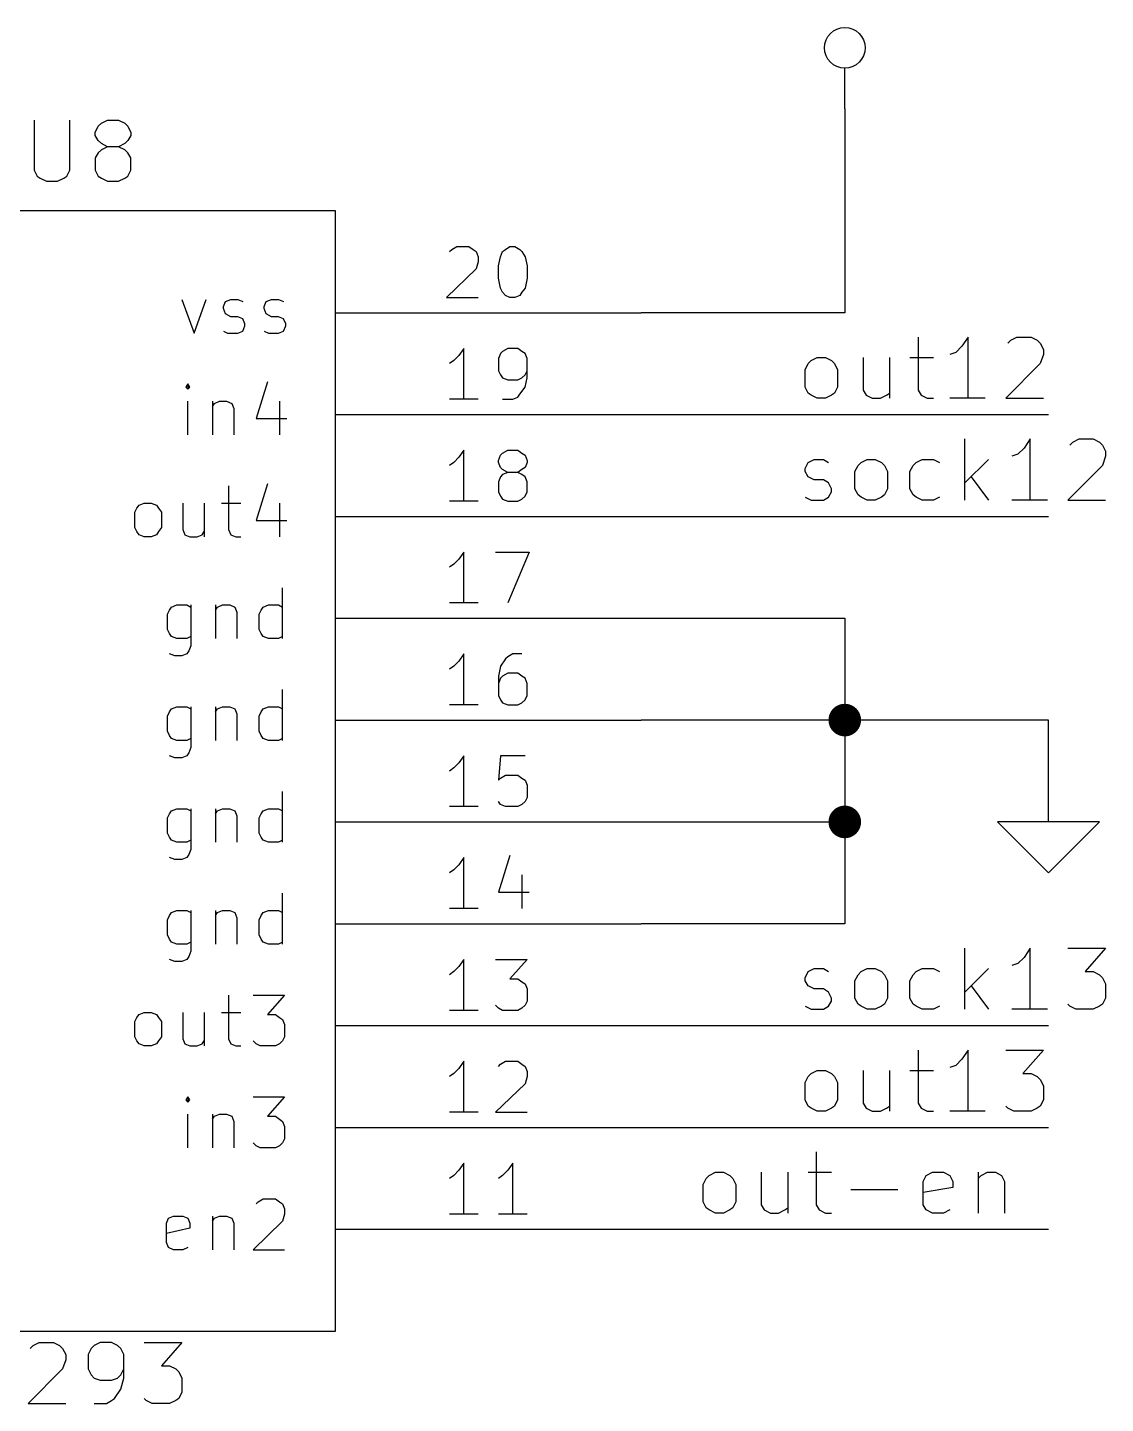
# Model space of a CAD drawing. Extents: x 4000 to 326700, y 4000 to 230000.
# Drawn here: x 215975 to 226560, y 108290 to 121800 of the extents above; entities that cross this region are included whole.
import ezdxf

# ---------------------------------------------------------------- set-up
doc = ezdxf.new("R2010")
doc.units = 0
for name, color, linetype in [('BLACK', 1, 'CONTINUOUS'), ('CYAN', 4, 'CONTINUOUS'), ('GREEN', 3, 'CONTINUOUS'), ('RED', 5, 'CONTINUOUS')]:
    doc.layers.add(name, color=color, linetype=linetype)

msp = doc.modelspace()

# ---------------------------------------------------------------- linework, layer by layer
at = {"layer": 'BLACK'}
for p, q in [((224720, 118760), (224720, 118240)), ((225210, 118760), (225150, 118670)), ((225210, 118160), (225210, 118760)), ((225630, 118730), (225690, 118760)), ((225690, 118760), (225830, 118760)), ((225830, 118760), (225890, 118730)), ((225150, 118670), (225090, 118610)), ((225600, 118700), (225630, 118730)), ((225890, 118730), (225920, 118700)), ((225920, 118700), (225950, 118640)), ((225950, 118640), (225950, 118590)), ((223610, 118440), (223640, 118500)), ((223640, 118500), (223670, 118530)), ((223670, 118530), (223730, 118560)), ((223730, 118560), (223810, 118560)), ((223810, 118560), (223870, 118530)), ((223870, 118530), (223900, 118500)), ((223900, 118500), (223930, 118440)), ((224180, 118560), (224180, 118240)), ((224440, 118560), (224440, 118160)), ((224640, 118560), (224870, 118560)), ((225090, 118610), (225030, 118590)), ((225920, 118500), (225580, 118160)), ((225950, 118590), (225920, 118500)), ((223610, 118270), (223610, 118440)), ((223930, 118440), (223930, 118270)), ((223640, 118210), (223610, 118270)), ((223930, 118270), (223900, 118210)), ((224180, 118240), (224210, 118190)), ((224720, 118240), (224750, 118190)), ((223670, 118190), (223640, 118210)), ((223730, 118160), (223670, 118190)), ((223810, 118160), (223730, 118160)), ((223870, 118190), (223810, 118160)), ((223900, 118210), (223870, 118190)), ((224210, 118190), (224270, 118160)), ((224270, 118160), (224350, 118160)), ((224350, 118160), (224410, 118190)), ((224410, 118190), (224440, 118210)), ((224750, 118190), (224810, 118160)), ((224810, 118160), (224870, 118160)), ((225380, 118160), (225030, 118160)), ((225580, 118160), (225950, 118160)), ((225180, 117160), (225180, 117760)), ((225820, 117760), (225760, 117670)), ((225820, 117160), (225820, 117760)), ((226210, 117700), (226240, 117730)), ((226240, 117730), (226300, 117760)), ((226300, 117760), (226440, 117760)), ((226440, 117760), (226500, 117730)), ((226500, 117730), (226530, 117700)), ((226530, 117700), (226560, 117640)), ((223640, 117530), (223700, 117560)), ((223700, 117560), (223790, 117560)), ((223790, 117560), (223840, 117530)), ((224160, 117530), (224220, 117560)), ((224220, 117560), (224300, 117560)), ((224300, 117560), (224360, 117530)), ((224700, 117530), (224760, 117560)), ((224760, 117560), (224870, 117560)), ((224870, 117560), (224930, 117530)), ((225410, 117560), (225180, 117330)), ((225700, 117610), (225640, 117590)), ((225760, 117670), (225700, 117610)), ((226560, 117590), (226530, 117500)), ((226560, 117640), (226560, 117590)), ((223610, 117470), (223640, 117530)), ((223610, 117440), (223610, 117470)), ((223640, 117390), (223610, 117440)), ((224100, 117440), (224130, 117500)), ((224100, 117270), (224100, 117440)), ((224130, 117500), (224160, 117530)), ((224360, 117530), (224390, 117500)), ((224390, 117500), (224420, 117440)), ((224420, 117440), (224420, 117270)), ((224640, 117440), (224670, 117500)), ((224640, 117270), (224640, 117440)), ((224670, 117500), (224700, 117530)), ((226530, 117500), (226190, 117160)), ((223700, 117360), (223640, 117390)), ((223790, 117360), (223700, 117360)), ((223840, 117330), (223790, 117360)), ((223870, 117270), (223840, 117330)), ((223870, 117240), (223870, 117270)), ((224130, 117210), (224100, 117270)), ((224420, 117270), (224390, 117210)), ((224670, 117210), (224640, 117270)), ((225240, 117390), (225410, 117160)), ((223610, 117190), (223670, 117160)), ((223670, 117160), (223790, 117160)), ((223790, 117160), (223840, 117190)), ((223840, 117190), (223870, 117240)), ((224160, 117190), (224130, 117210)), ((224220, 117160), (224160, 117190)), ((224300, 117160), (224220, 117160)), ((224360, 117190), (224300, 117160)), ((224390, 117210), (224360, 117190)), ((224700, 117190), (224670, 117210)), ((224760, 117160), (224700, 117190)), ((224870, 117160), (224760, 117160)), ((224930, 117190), (224870, 117160)), ((225990, 117160), (225640, 117160)), ((226190, 117160), (226560, 117160)), ((225180, 112160), (225180, 112760)), ((225820, 112760), (225760, 112670)), ((225820, 112160), (225820, 112760)), ((226190, 112760), (226560, 112760)), ((226560, 112760), (226360, 112530)), ((223640, 112530), (223700, 112560)), ((223700, 112560), (223790, 112560)), ((223790, 112560), (223840, 112530)), ((224160, 112530), (224220, 112560)), ((224220, 112560), (224300, 112560)), ((224300, 112560), (224360, 112530)), ((224700, 112530), (224760, 112560)), ((224760, 112560), (224870, 112560)), ((224870, 112560), (224930, 112530)), ((225410, 112560), (225180, 112330)), ((225700, 112610), (225640, 112590)), ((225760, 112670), (225700, 112610)), ((223610, 112470), (223640, 112530)), ((223610, 112440), (223610, 112470)), ((223640, 112390), (223610, 112440)), ((224100, 112440), (224130, 112500)), ((224100, 112270), (224100, 112440)), ((224130, 112500), (224160, 112530)), ((224360, 112530), (224390, 112500)), ((224390, 112500), (224420, 112440)), ((224420, 112440), (224420, 112270)), ((224640, 112440), (224670, 112500)), ((224640, 112270), (224640, 112440)), ((224670, 112500), (224700, 112530)), ((226360, 112530), (226440, 112530)), ((226440, 112530), (226500, 112500)), ((226500, 112500), (226530, 112470)), ((226530, 112470), (226560, 112410)), ((226560, 112410), (226560, 112270)), ((223700, 112360), (223640, 112390)), ((223790, 112360), (223700, 112360)), ((223840, 112330), (223790, 112360)), ((223870, 112270), (223840, 112330)), ((223870, 112240), (223870, 112270)), ((224130, 112210), (224100, 112270)), ((224420, 112270), (224390, 112210)), ((224670, 112210), (224640, 112270)), ((225240, 112390), (225410, 112160)), ((226560, 112270), (226530, 112210)), ((223610, 112190), (223670, 112160)), ((223670, 112160), (223790, 112160)), ((223790, 112160), (223840, 112190)), ((223840, 112190), (223870, 112240)), ((224160, 112190), (224130, 112210)), ((224220, 112160), (224160, 112190)), ((224300, 112160), (224220, 112160)), ((224360, 112190), (224300, 112160)), ((224390, 112210), (224360, 112190)), ((224700, 112190), (224670, 112210)), ((224760, 112160), (224700, 112190)), ((224870, 112160), (224760, 112160)), ((224930, 112190), (224870, 112160)), ((225990, 112160), (225640, 112160)), ((226210, 112190), (226190, 112210)), ((226270, 112160), (226210, 112190)), ((226440, 112160), (226270, 112160)), ((226500, 112190), (226440, 112160)), ((226530, 112210), (226500, 112190)), ((224720, 111760), (224720, 111240)), ((225210, 111760), (225150, 111670)), ((225210, 111160), (225210, 111760)), ((225580, 111760), (225950, 111760)), ((225950, 111760), (225750, 111530)), ((225090, 111610), (225030, 111590)), ((225150, 111670), (225090, 111610)), ((223610, 111440), (223640, 111500)), ((223640, 111500), (223670, 111530)), ((223670, 111530), (223730, 111560)), ((223730, 111560), (223810, 111560)), ((223810, 111560), (223870, 111530)), ((223870, 111530), (223900, 111500)), ((223900, 111500), (223930, 111440)), ((224180, 111560), (224180, 111240)), ((224440, 111560), (224440, 111160)), ((224640, 111560), (224870, 111560)), ((225750, 111530), (225830, 111530)), ((225830, 111530), (225890, 111500)), ((225890, 111500), (225920, 111470)), ((225920, 111470), (225950, 111410)), ((223610, 111270), (223610, 111440)), ((223930, 111440), (223930, 111270)), ((225950, 111410), (225950, 111270)), ((223640, 111210), (223610, 111270)), ((223670, 111190), (223640, 111210)), ((223730, 111160), (223670, 111190)), ((223870, 111190), (223810, 111160)), ((223900, 111210), (223870, 111190)), ((223930, 111270), (223900, 111210)), ((224180, 111240), (224210, 111190)), ((224210, 111190), (224270, 111160)), ((224350, 111160), (224410, 111190)), ((224410, 111190), (224440, 111210)), ((224720, 111240), (224750, 111190)), ((224750, 111190), (224810, 111160)), ((225600, 111190), (225580, 111210)), ((225660, 111160), (225600, 111190)), ((225890, 111190), (225830, 111160)), ((225920, 111210), (225890, 111190)), ((225950, 111270), (225920, 111210)), ((223810, 111160), (223730, 111160)), ((224270, 111160), (224350, 111160)), ((224810, 111160), (224870, 111160)), ((225380, 111160), (225030, 111160)), ((225830, 111160), (225660, 111160)), ((223720, 110760), (223720, 110240)), ((222640, 110500), (222670, 110530)), ((222670, 110530), (222730, 110560)), ((222730, 110560), (222810, 110560)), ((222810, 110560), (222870, 110530)), ((222870, 110530), (222900, 110500)), ((223180, 110560), (223180, 110240)), ((223440, 110560), (223440, 110160)), ((223640, 110560), (223870, 110560)), ((224770, 110470), (224800, 110530)), ((224800, 110530), (224860, 110560)), ((224860, 110560), (224970, 110560)), ((224970, 110560), (225030, 110530)), ((225030, 110530), (225060, 110470)), ((225310, 110560), (225310, 110160)), ((225310, 110500), (225340, 110530)), ((225340, 110530), (225400, 110560)), ((225400, 110560), (225480, 110560)), ((225480, 110560), (225540, 110530)), ((225540, 110530), (225570, 110470)), ((222610, 110440), (222640, 110500)), ((222610, 110270), (222610, 110440)), ((222900, 110500), (222930, 110440)), ((222930, 110440), (222930, 110270)), ((224060, 110390), (224520, 110390)), ((224770, 110240), (224770, 110470)), ((225060, 110410), (224770, 110360)), ((225060, 110470), (225060, 110410)), ((225570, 110470), (225570, 110160)), ((222640, 110210), (222610, 110270)), ((222930, 110270), (222900, 110210)), ((222670, 110190), (222640, 110210)), ((222730, 110160), (222670, 110190)), ((222810, 110160), (222730, 110160)), ((222870, 110190), (222810, 110160)), ((222900, 110210), (222870, 110190)), ((223180, 110240), (223210, 110190)), ((223210, 110190), (223270, 110160)), ((223270, 110160), (223350, 110160)), ((223350, 110160), (223410, 110190)), ((223410, 110190), (223440, 110210)), ((223720, 110240), (223750, 110190)), ((223750, 110190), (223810, 110160)), ((223810, 110160), (223870, 110160)), ((224800, 110190), (224770, 110240)), ((224860, 110160), (224800, 110190)), ((224970, 110160), (224860, 110160)), ((225030, 110190), (224970, 110160))]:
    msp.add_line(p, q, dxfattribs=at)
at = {"layer": 'CYAN'}
for p, q in [((216040, 120890), (216040, 120400)), ((216390, 120400), (216390, 120890)), ((216640, 120770), (216670, 120830)), ((216670, 120830), (216700, 120860)), ((216700, 120860), (216760, 120890)), ((216760, 120890), (216870, 120890)), ((216870, 120890), (216930, 120860)), ((216930, 120860), (216960, 120830)), ((216960, 120830), (216990, 120770)), ((216640, 120740), (216640, 120770)), ((216670, 120690), (216640, 120740)), ((216700, 120660), (216670, 120690)), ((216760, 120630), (216700, 120660)), ((216930, 120660), (216870, 120630)), ((216960, 120690), (216930, 120660)), ((216990, 120740), (216960, 120690)), ((216990, 120770), (216990, 120740)), ((216670, 120570), (216640, 120520)), ((216640, 120520), (216640, 120400)), ((216700, 120600), (216670, 120570)), ((216760, 120630), (216700, 120600)), ((216870, 120630), (216760, 120630)), ((216930, 120600), (216870, 120630)), ((216960, 120570), (216930, 120600)), ((216990, 120520), (216960, 120570)), ((216990, 120400), (216990, 120520)), ((216040, 120400), (216070, 120340)), ((216360, 120340), (216390, 120400)), ((216640, 120400), (216670, 120340)), ((216960, 120340), (216990, 120400)), ((216070, 120340), (216100, 120320)), ((216100, 120320), (216160, 120290)), ((216160, 120290), (216270, 120290)), ((216270, 120290), (216330, 120320)), ((216330, 120320), (216360, 120340)), ((216670, 120340), (216700, 120320)), ((216700, 120320), (216760, 120290)), ((216760, 120290), (216870, 120290)), ((216870, 120290), (216930, 120320)), ((216930, 120320), (216960, 120340)), ((217490, 119130), (217610, 118800)), ((217610, 118800), (217730, 119130)), ((217900, 119060), (217920, 119110)), ((217900, 119040), (217900, 119060)), ((217920, 118990), (217900, 119040)), ((217920, 119110), (217970, 119130)), ((217970, 119130), (218040, 119130)), ((218040, 119130), (218090, 119110)), ((218300, 119060), (218320, 119110)), ((218300, 119040), (218300, 119060)), ((218320, 118990), (218300, 119040)), ((218320, 119110), (218370, 119130)), ((218370, 119130), (218440, 119130)), ((218440, 119130), (218490, 119110)), ((217970, 118960), (217920, 118990)), ((218040, 118960), (217970, 118960)), ((218090, 118940), (218040, 118960)), ((218110, 118890), (218090, 118940)), ((218110, 118870), (218110, 118890)), ((218370, 118960), (218320, 118990)), ((218440, 118960), (218370, 118960)), ((218490, 118940), (218440, 118960)), ((218510, 118890), (218490, 118940)), ((218510, 118870), (218510, 118890)), ((217900, 118820), (217940, 118800)), ((217940, 118800), (218040, 118800)), ((218040, 118800), (218090, 118820)), ((218090, 118820), (218110, 118870)), ((218300, 118820), (218340, 118800)), ((218340, 118800), (218440, 118800)), ((218440, 118800), (218490, 118820)), ((218490, 118820), (218510, 118870)), ((217550, 118300), (217530, 118270)), ((217530, 118270), (217550, 118250)), ((217570, 118270), (217550, 118300)), ((217550, 118300), (217550, 118250)), ((217550, 118250), (217570, 118270)), ((218330, 118320), (218220, 117960)), ((217550, 117800), (217550, 118130)), ((217790, 118130), (217790, 117800)), ((217790, 118080), (217810, 118110)), ((217810, 118110), (217860, 118130)), ((217860, 118130), (217930, 118130)), ((217930, 118130), (217980, 118110)), ((217980, 118110), (218000, 118060)), ((218450, 118130), (218450, 117800)), ((218000, 118060), (218000, 117800)), ((218220, 117960), (218520, 117960)), ((217950, 117300), (217950, 116870)), ((218330, 117320), (218220, 116960)), ((217030, 117040), (217050, 117080)), ((217030, 116890), (217030, 117040)), ((217050, 117080), (217070, 117110)), ((217070, 117110), (217120, 117130)), ((217120, 117130), (217190, 117130)), ((217190, 117130), (217240, 117110)), ((217240, 117110), (217260, 117080)), ((217260, 117080), (217290, 117040)), ((217290, 117040), (217290, 116890)), ((217500, 117130), (217500, 116870)), ((217710, 117130), (217710, 116800)), ((217880, 117130), (218070, 117130)), ((218450, 117130), (218450, 116800)), ((217050, 116850), (217030, 116890)), ((217290, 116890), (217260, 116850)), ((217500, 116870), (217520, 116820)), ((217950, 116870), (217970, 116820)), ((218220, 116960), (218520, 116960)), ((217070, 116820), (217050, 116850)), ((217120, 116800), (217070, 116820)), ((217190, 116800), (217120, 116800)), ((217240, 116820), (217190, 116800)), ((217260, 116850), (217240, 116820)), ((217520, 116820), (217570, 116800)), ((217570, 116800), (217640, 116800)), ((217640, 116800), (217690, 116820)), ((217690, 116820), (217710, 116850)), ((217970, 116820), (218020, 116800)), ((218020, 116800), (218070, 116800)), ((218480, 115800), (218480, 116300)), ((217350, 116040), (217370, 116080)), ((217370, 116080), (217390, 116110)), ((217390, 116110), (217440, 116130)), ((217440, 116130), (217540, 116130)), ((217540, 116130), (217580, 116110)), ((217580, 116130), (217580, 115730)), ((217820, 116130), (217820, 115800)), ((217820, 116080), (217840, 116110)), ((217840, 116110), (217890, 116130)), ((217890, 116130), (217960, 116130)), ((217960, 116130), (218010, 116110)), ((218010, 116110), (218030, 116060)), ((218030, 116060), (218030, 115800)), ((218250, 116040), (218270, 116080)), ((218270, 116080), (218290, 116110)), ((218290, 116110), (218340, 116130)), ((218340, 116130), (218440, 116130)), ((218440, 116130), (218480, 116110)), ((217350, 115890), (217350, 116040)), ((218250, 115890), (218250, 116040)), ((217370, 115850), (217350, 115890)), ((217390, 115820), (217370, 115850)), ((217440, 115800), (217390, 115820)), ((217540, 115800), (217440, 115800)), ((217580, 115820), (217540, 115800)), ((218270, 115850), (218250, 115890)), ((218290, 115820), (218270, 115850)), ((218340, 115800), (218290, 115820)), ((218440, 115800), (218340, 115800)), ((218480, 115820), (218440, 115800)), ((217420, 115630), (217370, 115650)), ((217540, 115650), (217490, 115630)), ((217560, 115680), (217540, 115650)), ((217580, 115730), (217560, 115680)), ((217490, 115630), (217420, 115630)), ((218480, 114800), (218480, 115300)), ((217370, 115080), (217390, 115110)), ((217390, 115110), (217440, 115130)), ((217440, 115130), (217540, 115130)), ((217540, 115130), (217580, 115110)), ((217580, 115130), (217580, 114730)), ((217820, 115130), (217820, 114800)), ((217820, 115080), (217840, 115110)), ((217840, 115110), (217890, 115130)), ((217890, 115130), (217960, 115130)), ((217960, 115130), (218010, 115110)), ((218010, 115110), (218030, 115060)), ((218270, 115080), (218290, 115110)), ((218290, 115110), (218340, 115130)), ((218340, 115130), (218440, 115130)), ((218440, 115130), (218480, 115110)), ((217350, 115040), (217370, 115080)), ((217350, 114890), (217350, 115040)), ((218030, 115060), (218030, 114800)), ((218250, 115040), (218270, 115080)), ((218250, 114890), (218250, 115040)), ((217370, 114850), (217350, 114890)), ((217390, 114820), (217370, 114850)), ((218270, 114850), (218250, 114890)), ((218290, 114820), (218270, 114850)), ((217440, 114800), (217390, 114820)), ((217540, 114800), (217440, 114800)), ((217580, 114820), (217540, 114800)), ((217580, 114730), (217560, 114680)), ((218340, 114800), (218290, 114820)), ((218440, 114800), (218340, 114800)), ((218480, 114820), (218440, 114800)), ((217420, 114630), (217370, 114650)), ((217490, 114630), (217420, 114630)), ((217540, 114650), (217490, 114630)), ((217560, 114680), (217540, 114650)), ((218480, 113800), (218480, 114300)), ((217350, 114040), (217370, 114080)), ((217350, 113890), (217350, 114040)), ((217370, 114080), (217390, 114110)), ((217390, 114110), (217440, 114130)), ((217440, 114130), (217540, 114130)), ((217540, 114130), (217580, 114110)), ((217580, 114130), (217580, 113730)), ((217820, 114130), (217820, 113800)), ((217820, 114080), (217840, 114110)), ((217840, 114110), (217890, 114130)), ((217890, 114130), (217960, 114130)), ((217960, 114130), (218010, 114110)), ((218010, 114110), (218030, 114060)), ((218030, 114060), (218030, 113800)), ((218250, 114040), (218270, 114080)), ((218250, 113890), (218250, 114040)), ((218270, 114080), (218290, 114110)), ((218290, 114110), (218340, 114130)), ((218340, 114130), (218440, 114130)), ((218440, 114130), (218480, 114110)), ((217370, 113850), (217350, 113890)), ((218270, 113850), (218250, 113890)), ((217390, 113820), (217370, 113850)), ((217440, 113800), (217390, 113820)), ((217540, 113800), (217440, 113800)), ((217580, 113820), (217540, 113800)), ((218290, 113820), (218270, 113850)), ((218340, 113800), (218290, 113820)), ((218440, 113800), (218340, 113800)), ((218480, 113820), (218440, 113800)), ((217420, 113630), (217370, 113650)), ((217490, 113630), (217420, 113630)), ((217540, 113650), (217490, 113630)), ((217560, 113680), (217540, 113650)), ((217580, 113730), (217560, 113680)), ((218480, 112800), (218480, 113300)), ((217350, 113040), (217370, 113080)), ((217370, 113080), (217390, 113110)), ((217390, 113110), (217440, 113130)), ((217440, 113130), (217540, 113130)), ((217540, 113130), (217580, 113110)), ((217580, 113130), (217580, 112730)), ((217820, 113130), (217820, 112800)), ((217820, 113080), (217840, 113110)), ((217840, 113110), (217890, 113130)), ((217890, 113130), (217960, 113130)), ((217960, 113130), (218010, 113110)), ((218010, 113110), (218030, 113060)), ((218250, 113040), (218270, 113080)), ((218270, 113080), (218290, 113110)), ((218290, 113110), (218340, 113130)), ((218340, 113130), (218440, 113130)), ((218440, 113130), (218480, 113110)), ((217350, 112890), (217350, 113040)), ((218030, 113060), (218030, 112800)), ((218250, 112890), (218250, 113040)), ((217370, 112850), (217350, 112890)), ((217390, 112820), (217370, 112850)), ((217440, 112800), (217390, 112820)), ((217580, 112820), (217540, 112800)), ((218270, 112850), (218250, 112890)), ((218290, 112820), (218270, 112850)), ((218340, 112800), (218290, 112820)), ((218480, 112820), (218440, 112800)), ((217540, 112800), (217440, 112800)), ((217560, 112680), (217540, 112650)), ((217580, 112730), (217560, 112680)), ((218440, 112800), (218340, 112800)), ((217420, 112630), (217370, 112650)), ((217490, 112630), (217420, 112630)), ((217540, 112650), (217490, 112630)), ((217950, 112300), (217950, 111870)), ((218190, 112300), (218500, 112300)), ((218500, 112300), (218330, 112110)), ((217030, 112040), (217050, 112080)), ((217030, 111890), (217030, 112040)), ((217050, 112080), (217070, 112110)), ((217070, 112110), (217120, 112130)), ((217120, 112130), (217190, 112130)), ((217190, 112130), (217240, 112110)), ((217240, 112110), (217260, 112080)), ((217260, 112080), (217290, 112040)), ((217290, 112040), (217290, 111890)), ((217500, 112130), (217500, 111870)), ((217710, 112130), (217710, 111800)), ((217880, 112130), (218070, 112130)), ((218330, 112110), (218410, 112110)), ((218410, 112110), (218450, 112080)), ((218450, 112080), (218480, 112060)), ((218480, 112060), (218500, 112010)), ((218500, 112010), (218500, 111890)), ((217050, 111850), (217030, 111890)), ((217290, 111890), (217260, 111850)), ((217500, 111870), (217520, 111820)), ((217950, 111870), (217970, 111820)), ((218500, 111890), (218480, 111850)), ((217070, 111820), (217050, 111850)), ((217120, 111800), (217070, 111820)), ((217190, 111800), (217120, 111800)), ((217240, 111820), (217190, 111800)), ((217260, 111850), (217240, 111820)), ((217520, 111820), (217570, 111800)), ((217570, 111800), (217640, 111800)), ((217640, 111800), (217690, 111820)), ((217690, 111820), (217710, 111850)), ((217970, 111820), (218020, 111800)), ((218020, 111800), (218070, 111800)), ((218220, 111820), (218190, 111850)), ((218260, 111800), (218220, 111820)), ((218410, 111800), (218260, 111800)), ((218450, 111820), (218410, 111800)), ((218480, 111850), (218450, 111820)), ((217550, 111300), (217530, 111270)), ((217530, 111270), (217550, 111250)), ((217570, 111270), (217550, 111300)), ((217550, 111300), (217550, 111250)), ((217550, 111250), (217570, 111270)), ((218190, 111300), (218500, 111300)), ((218500, 111300), (218330, 111110)), ((217550, 110800), (217550, 111130)), ((217790, 111130), (217790, 110800)), ((217790, 111080), (217810, 111110)), ((217810, 111110), (217860, 111130)), ((217860, 111130), (217930, 111130)), ((217930, 111130), (217980, 111110)), ((217980, 111110), (218000, 111060)), ((218000, 111060), (218000, 110800)), ((218330, 111110), (218410, 111110)), ((218410, 111110), (218450, 111080)), ((218450, 111080), (218480, 111060)), ((218480, 111060), (218500, 111010)), ((218500, 111010), (218500, 110890)), ((218220, 110820), (218190, 110850)), ((218260, 110800), (218220, 110820)), ((218410, 110800), (218260, 110800)), ((218450, 110820), (218410, 110800)), ((218480, 110850), (218450, 110820)), ((218500, 110890), (218480, 110850)), ((218220, 110250), (218240, 110270)), ((218240, 110270), (218290, 110300)), ((218290, 110300), (218410, 110300)), ((218410, 110300), (218450, 110270)), ((218450, 110270), (218480, 110250)), ((218480, 110250), (218500, 110200)), ((217340, 110060), (217360, 110110)), ((217360, 110110), (217410, 110130)), ((217410, 110130), (217500, 110130)), ((217500, 110130), (217550, 110110)), ((217550, 110110), (217570, 110060)), ((217790, 110130), (217790, 109800)), ((217790, 110080), (217810, 110110)), ((217810, 110110), (217860, 110130)), ((217860, 110130), (217930, 110130)), ((217930, 110130), (217980, 110110)), ((217980, 110110), (218000, 110060)), ((218500, 110150), (218480, 110080)), ((218500, 110200), (218500, 110150)), ((217340, 109870), (217340, 110060)), ((217570, 110010), (217340, 109960)), ((217570, 110060), (217570, 110010)), ((218000, 110060), (218000, 109800)), ((218480, 110080), (218190, 109800)), ((217360, 109820), (217340, 109870)), ((217410, 109800), (217360, 109820)), ((217500, 109800), (217410, 109800)), ((217550, 109820), (217500, 109800)), ((218190, 109800), (218500, 109800)), ((216000, 108830), (216030, 108860)), ((216030, 108860), (216090, 108890)), ((216090, 108890), (216230, 108890)), ((216230, 108890), (216290, 108860)), ((216290, 108860), (216320, 108830)), ((216320, 108830), (216350, 108770)), ((216350, 108770), (216350, 108720)), ((216600, 108830), (216570, 108770)), ((216570, 108770), (216570, 108630)), ((216630, 108860), (216600, 108830)), ((216690, 108890), (216630, 108860)), ((216800, 108890), (216690, 108890)), ((216860, 108860), (216800, 108890)), ((216890, 108830), (216860, 108860)), ((216920, 108770), (216890, 108830)), ((216920, 108540), (216920, 108770)), ((217120, 108890), (217490, 108890)), ((217490, 108890), (217290, 108660)), ((216320, 108630), (215980, 108290)), ((216350, 108720), (216320, 108630)), ((216570, 108630), (216600, 108570)), ((216890, 108570), (216920, 108630)), ((217290, 108660), (217370, 108660)), ((217370, 108660), (217430, 108630)), ((217430, 108630), (217460, 108600)), ((216600, 108570), (216630, 108540)), ((216630, 108540), (216690, 108520)), ((216690, 108520), (216800, 108520)), ((216800, 108520), (216860, 108540)), ((216860, 108540), (216890, 108570)), ((216890, 108430), (216920, 108540)), ((217460, 108600), (217490, 108540)), ((217490, 108540), (217490, 108400)), ((216830, 108340), (216890, 108430)), ((217490, 108400), (217460, 108340)), ((215980, 108290), (216350, 108290)), ((216630, 108290), (216750, 108290)), ((216750, 108290), (216800, 108320)), ((216800, 108320), (216830, 108340)), ((217140, 108320), (217120, 108340)), ((217200, 108290), (217140, 108320)), ((217370, 108290), (217200, 108290)), ((217430, 108320), (217370, 108290)), ((217460, 108340), (217430, 108320))]:
    msp.add_line(p, q, dxfattribs=at)
at = {"layer": 'GREEN'}
for p, q in [((224000, 121000), (224000, 119000)), ((224000, 119000), (222000, 119000)), ((222000, 118000), (226000, 118000)), ((222000, 117000), (226000, 117000)), ((222000, 116000), (224000, 116000)), ((224000, 116000), (224000, 113000)), ((226000, 115000), (222000, 115000)), ((226000, 114000), (226000, 115000)), ((222000, 114000), (224000, 114000)), ((224000, 113000), (222000, 113000)), ((222000, 112000), (226000, 112000)), ((222000, 111000), (226000, 111000)), ((222000, 110000), (226000, 110000))]:
    msp.add_line(p, q, dxfattribs=at)
at = {"layer": 'GREEN', "const_width": 160}
for points in [[(223920, 115000, 1), (224080, 115000, 1)], [(223920, 114000, 1), (224080, 114000, 1)]]:
    msp.add_lwpolyline(points, format="xyb", close=True, dxfattribs=at)
at = {"layer": 'RED'}
for p, q in [((224000, 121000), (224000, 121400)), ((219000, 120000), (214000, 120000)), ((219000, 109000), (219000, 120000)), ((220120, 119600), (220140, 119620)), ((220140, 119620), (220190, 119650)), ((220190, 119650), (220310, 119650)), ((220310, 119650), (220350, 119620)), ((220350, 119620), (220380, 119600)), ((220380, 119600), (220400, 119550)), ((220620, 119550), (220640, 119600)), ((220640, 119600), (220670, 119620)), ((220670, 119620), (220710, 119650)), ((220710, 119650), (220760, 119650)), ((220760, 119650), (220810, 119620)), ((220810, 119620), (220830, 119600)), ((220830, 119600), (220860, 119550)), ((220380, 119430), (220090, 119150)), ((220400, 119500), (220380, 119430)), ((220400, 119550), (220400, 119500)), ((220600, 119460), (220620, 119550)), ((220600, 119340), (220600, 119460)), ((220860, 119550), (220880, 119460)), ((220880, 119460), (220880, 119340)), ((220620, 119240), (220600, 119340)), ((220880, 119340), (220860, 119240)), ((220640, 119200), (220620, 119240)), ((220670, 119170), (220640, 119200)), ((220710, 119150), (220670, 119170)), ((220810, 119170), (220760, 119150)), ((220830, 119200), (220810, 119170)), ((220860, 119240), (220830, 119200)), ((220090, 119150), (220400, 119150)), ((220760, 119150), (220710, 119150)), ((219000, 119000), (222000, 119000)), ((220260, 118650), (220210, 118580)), ((220260, 118150), (220260, 118650)), ((220640, 118620), (220620, 118600)), ((220690, 118650), (220640, 118620)), ((220790, 118650), (220690, 118650)), ((220830, 118620), (220790, 118650)), ((220860, 118600), (220830, 118620)), ((220160, 118530), (220120, 118500)), ((220210, 118580), (220160, 118530)), ((220620, 118600), (220600, 118550)), ((220600, 118550), (220600, 118430)), ((220880, 118550), (220860, 118600)), ((220880, 118360), (220880, 118550)), ((220600, 118430), (220620, 118390)), ((220620, 118390), (220640, 118360)), ((220640, 118360), (220690, 118340)), ((220790, 118340), (220830, 118360)), ((220830, 118360), (220860, 118390)), ((220860, 118390), (220880, 118430)), ((220860, 118270), (220880, 118360)), ((220690, 118340), (220790, 118340)), ((220810, 118200), (220860, 118270)), ((220400, 118150), (220120, 118150)), ((220640, 118150), (220740, 118150)), ((220740, 118150), (220790, 118170)), ((220790, 118170), (220810, 118200)), ((219000, 118000), (222000, 118000)), ((220210, 117580), (220160, 117530)), ((220260, 117650), (220210, 117580)), ((220260, 117150), (220260, 117650)), ((220600, 117550), (220620, 117600)), ((220600, 117530), (220600, 117550)), ((220620, 117600), (220640, 117620)), ((220640, 117620), (220690, 117650)), ((220690, 117650), (220790, 117650)), ((220790, 117650), (220830, 117620)), ((220830, 117620), (220860, 117600)), ((220860, 117600), (220880, 117550)), ((220880, 117550), (220880, 117530)), ((220160, 117530), (220120, 117500)), ((220620, 117480), (220600, 117530)), ((220640, 117460), (220620, 117480)), ((220640, 117410), (220620, 117390)), ((220690, 117430), (220640, 117460)), ((220690, 117430), (220640, 117410)), ((220790, 117430), (220690, 117430)), ((220830, 117460), (220790, 117430)), ((220830, 117410), (220790, 117430)), ((220860, 117480), (220830, 117460)), ((220860, 117390), (220830, 117410)), ((220880, 117530), (220860, 117480)), ((220620, 117390), (220600, 117340)), ((220600, 117340), (220600, 117240)), ((220880, 117340), (220860, 117390)), ((220880, 117240), (220880, 117340)), ((220400, 117150), (220120, 117150)), ((220600, 117240), (220620, 117200)), ((220620, 117200), (220640, 117170)), ((220640, 117170), (220690, 117150)), ((220690, 117150), (220790, 117150)), ((220790, 117150), (220830, 117170)), ((220830, 117170), (220860, 117200)), ((220860, 117200), (220880, 117240)), ((219000, 117000), (222000, 117000)), ((220260, 116650), (220210, 116580)), ((220260, 116150), (220260, 116650)), ((220570, 116650), (220900, 116650)), ((220900, 116650), (220690, 116150)), ((220160, 116530), (220120, 116500)), ((220210, 116580), (220160, 116530)), ((220400, 116150), (220120, 116150)), ((219000, 116000), (222000, 116000)), ((220260, 115650), (220210, 115580)), ((220260, 115150), (220260, 115650)), ((220740, 115650), (220690, 115620)), ((220830, 115650), (220740, 115650)), ((220160, 115530), (220120, 115500)), ((220210, 115580), (220160, 115530)), ((220620, 115530), (220600, 115430)), ((220670, 115600), (220620, 115530)), ((220690, 115620), (220670, 115600)), ((220600, 115430), (220600, 115240)), ((220620, 115410), (220600, 115360)), ((220640, 115430), (220620, 115410)), ((220690, 115460), (220640, 115430)), ((220790, 115460), (220690, 115460)), ((220830, 115430), (220790, 115460)), ((220860, 115410), (220830, 115430)), ((220880, 115360), (220860, 115410)), ((220880, 115240), (220880, 115360)), ((220400, 115150), (220120, 115150)), ((220600, 115240), (220620, 115200)), ((220620, 115200), (220640, 115170)), ((220640, 115170), (220690, 115150)), ((220690, 115150), (220790, 115150)), ((220790, 115150), (220830, 115170)), ((220830, 115170), (220860, 115200)), ((220860, 115200), (220880, 115240)), ((219000, 115000), (222000, 115000)), ((220210, 114580), (220160, 114530)), ((220260, 114650), (220210, 114580)), ((220260, 114150), (220260, 114650)), ((220620, 114650), (220600, 114410)), ((220860, 114650), (220620, 114650)), ((220160, 114530), (220120, 114500)), ((220600, 114410), (220620, 114430)), ((220620, 114430), (220670, 114460)), ((220670, 114460), (220790, 114460)), ((220790, 114460), (220830, 114430)), ((220830, 114430), (220860, 114410)), ((220860, 114410), (220880, 114360)), ((220880, 114360), (220880, 114240)), ((220620, 114170), (220600, 114200)), ((220670, 114150), (220620, 114170)), ((220830, 114170), (220790, 114150)), ((220860, 114200), (220830, 114170)), ((220880, 114240), (220860, 114200)), ((220400, 114150), (220120, 114150)), ((220790, 114150), (220670, 114150)), ((219000, 114000), (222000, 114000)), ((225500, 114000), (226000, 113500)), ((226500, 114000), (225500, 114000)), ((226000, 113500), (226500, 114000)), ((220260, 113650), (220210, 113580)), ((220260, 113150), (220260, 113650)), ((220710, 113670), (220600, 113310)), ((220160, 113530), (220120, 113500)), ((220210, 113580), (220160, 113530)), ((220830, 113480), (220830, 113150)), ((220600, 113310), (220900, 113310)), ((220400, 113150), (220120, 113150)), ((219000, 113000), (222000, 113000)), ((220210, 112580), (220160, 112530)), ((220260, 112650), (220210, 112580)), ((220260, 112150), (220260, 112650)), ((220570, 112650), (220880, 112650)), ((220880, 112650), (220710, 112460)), ((220160, 112530), (220120, 112500)), ((220710, 112460), (220790, 112460)), ((220790, 112460), (220830, 112430)), ((220830, 112430), (220860, 112410)), ((220860, 112410), (220880, 112360)), ((220880, 112360), (220880, 112240)), ((220400, 112150), (220120, 112150)), ((220600, 112170), (220570, 112200)), ((220640, 112150), (220600, 112170)), ((220790, 112150), (220640, 112150)), ((220830, 112170), (220790, 112150)), ((220860, 112200), (220830, 112170)), ((220880, 112240), (220860, 112200)), ((219000, 112000), (222000, 112000)), ((220260, 111650), (220210, 111580)), ((220260, 111150), (220260, 111650)), ((220600, 111600), (220620, 111620)), ((220620, 111620), (220670, 111650)), ((220670, 111650), (220790, 111650)), ((220790, 111650), (220830, 111620)), ((220830, 111620), (220860, 111600)), ((220860, 111600), (220880, 111550)), ((220160, 111530), (220120, 111500)), ((220210, 111580), (220160, 111530)), ((220880, 111500), (220860, 111430)), ((220880, 111550), (220880, 111500)), ((220860, 111430), (220570, 111150)), ((220400, 111150), (220120, 111150)), ((220570, 111150), (220880, 111150)), ((219000, 111000), (222000, 111000)), ((220260, 110650), (220210, 110580)), ((220260, 110150), (220260, 110650)), ((220740, 110650), (220690, 110580)), ((220740, 110150), (220740, 110650)), ((220160, 110530), (220120, 110500)), ((220210, 110580), (220160, 110530)), ((220640, 110530), (220600, 110500)), ((220690, 110580), (220640, 110530)), ((220400, 110150), (220120, 110150)), ((220880, 110150), (220600, 110150)), ((219000, 110000), (222000, 110000)), ((214000, 109000), (219000, 109000))]:
    msp.add_line(p, q, dxfattribs=at)
msp.add_circle((224000, 121600), 200, dxfattribs=at)

doc.saveas('drawing.dxf')
